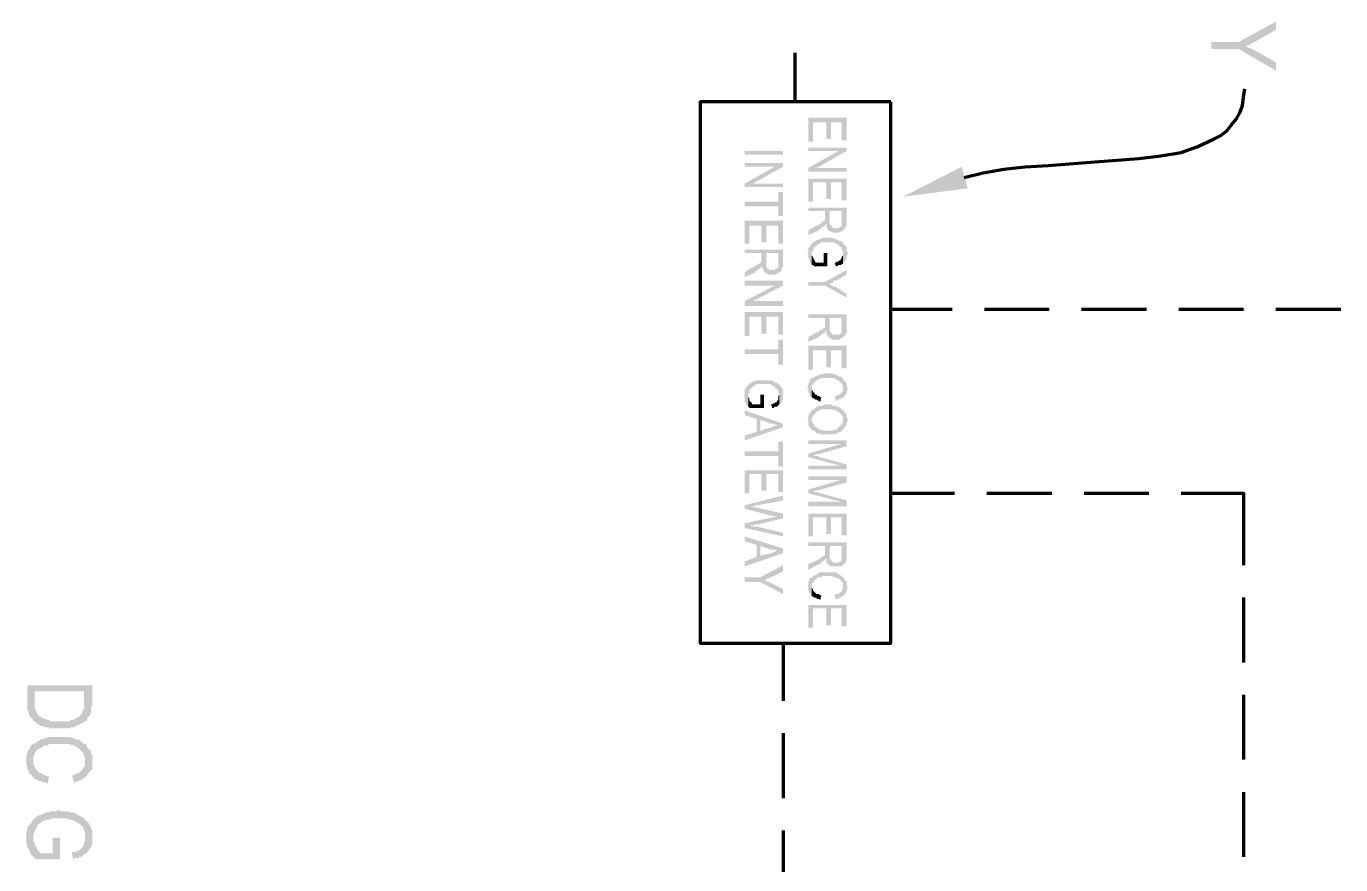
# Model space of a CAD drawing. Header units: inches. Extents: x -186 to 186, y -282 to 282.
# Drawn here: x 77.78 to 118.37, y -26.72 to -0.85 of the extents above; entities that cross this region are included whole.
import ezdxf

# ---------------------------------------------------------------- set-up
doc = ezdxf.new("R2010")
doc.units = ezdxf.units.IN
doc.header["$MEASUREMENT"] = 0
doc.layers.add('H', color=7, linetype='CONTINUOUS', lineweight=100)
doc.layers.add('P', color=250, linetype='CONTINUOUS', lineweight=100)

msp = doc.modelspace()

# ---------------------------------------------------------------- hatches: boundary and pattern name
at = {"layer": 'H', "linetype": 'Continuous'}
for points in [[(116.37, -0.963), (116.37, -0.704), (115.222, -1.333), (115.444, -1.481), (115.481, -1.444), (115.519, -1.444), (115.778, -1.296)], [(116.37, -2.222), (116.37, -1.963), (115.778, -1.63), (115.63, -1.556), (115.556, -1.519), (115.519, -1.519), (115.481, -1.481), (115.444, -1.481), (115.222, -1.333), (114.37, -1.333), (114.37, -1.556), (115.222, -1.556)], [(103.111, -4.37), (103.111, -3.667), (101.926, -3.667), (101.926, -4.407), (102.074, -4.407), (102.074, -3.815), (102.481, -3.815), (102.481, -4.333), (102.63, -4.333), (102.63, -3.815), (102.963, -3.815), (102.963, -4.37)], [(99.963, -4.815), (101.148, -4.815), (101.148, -4.704), (99.963, -4.704)], [(103.111, -4.704), (103.111, -4.593), (101.926, -4.593), (101.926, -4.704), (102.852, -4.704)], [(103.111, -4.704), (102.852, -4.704), (101.926, -5.222), (102.185, -5.222)], [(101.148, -5.185), (101.148, -5.074), (99.963, -5.074), (99.963, -5.185), (100.889, -5.185)], [(101.148, -5.185), (100.889, -5.185), (99.963, -5.704), (100.222, -5.704)], [(101.926, -5.333), (103.111, -5.333), (103.111, -5.222), (101.926, -5.222)], [(106.852, -5.852), (104.852, -6.111), (106.667, -5.185)], [(103.111, -6.222), (103.111, -5.556), (101.926, -5.556), (101.926, -6.259), (102.074, -6.259), (102.074, -5.667), (102.481, -5.667), (102.481, -6.185), (102.63, -6.185), (102.63, -5.667), (102.963, -5.667), (102.963, -6.222)], [(99.963, -5.815), (101.148, -5.815), (101.148, -5.704), (99.963, -5.704)], [(101.148, -6.704), (101.148, -5.963), (101, -5.963), (101, -6.259), (99.963, -6.259), (99.963, -6.407), (101, -6.407), (101, -6.704)], [(103.111, -6.889), (103.111, -6.444), (101.926, -6.444), (101.926, -6.556), (102.444, -6.556), (102.444, -6.704), (102.481, -6.963), (102.481, -7), (102.481, -7.037), (102.519, -7.074), (102.519, -7.111), (102.556, -7.148), (102.593, -6.556), (102.963, -6.556), (102.963, -6.889), (103, -7.148), (103.037, -7.111), (103.074, -7.074), (103.074, -7.037), (103.111, -7.037), (103.111, -7), (103.111, -6.963), (103.111, -6.926)], [(101.148, -7.556), (101.148, -6.852), (99.963, -6.852), (99.963, -7.556), (100.111, -7.556), (100.111, -7), (100.481, -7), (100.481, -7.519), (100.63, -7.519), (100.63, -7), (101, -7), (101, -7.556)], [(102.481, -6.963), (102.444, -6.704), (102.444, -6.778), (102.444, -6.815), (102.444, -6.852), (102.407, -6.852), (102.37, -6.889), (102.333, -6.926), (102.296, -6.963), (102.259, -6.963), (102.222, -7), (102.185, -7), (101.926, -7.148), (101.926, -7.296), (102.259, -7.148), (102.259, -7.111), (102.296, -7.111), (102.333, -7.111), (102.333, -7.074), (102.37, -7.037), (102.407, -7.037), (102.444, -7), (102.444, -6.963)], [(103, -7.148), (102.963, -6.889), (102.963, -6.963), (102.963, -7), (102.926, -7.037), (102.889, -7.037), (102.889, -7.074), (102.852, -7.074), (102.815, -7.074), (102.778, -7.111), (102.741, -7.074), (102.704, -7.074), (102.667, -7.074), (102.667, -7.037), (102.63, -7), (102.593, -6.963), (102.593, -6.926), (102.593, -6.889), (102.593, -6.556), (102.556, -7.148), (102.593, -7.185), (102.63, -7.185), (102.667, -7.185), (102.667, -7.222), (102.889, -7.222), (102.889, -7.185), (102.926, -7.185), (102.963, -7.185)], [(103.148, -7.852), (103.148, -7.815), (103.111, -7.815), (103.111, -7.778), (103.111, -7.741), (103.111, -7.704), (103.111, -7.667), (103.074, -7.63), (103.037, -7.593), (103, -7.519), (102.963, -7.519), (102.963, -7.481), (102.926, -7.481), (102.889, -7.481), (102.852, -7.444), (102.815, -7.444), (102.778, -7.407), (102.741, -7.407), (102.704, -7.407), (102.667, -7.37), (102.37, -7.37), (102.333, -7.407), (102.296, -7.407), (102.222, -7.444), (102.185, -7.444), (102.148, -7.481), (102.111, -7.481), (102.111, -7.519), (102.074, -7.519), (102.037, -7.556), (102, -7.593), (102, -7.63), (101.963, -7.667), (101.926, -7.704), (101.926, -7.741), (101.926, -7.778), (101.926, -7.852), (101.889, -7.852), (101.926, -7.889), (101.926, -7.963), (101.926, -8), (101.963, -8.037), (101.963, -8.074), (101.963, -8.111), (102, -8.148), (102, -8.185), (102.037, -8.185), (102.037, -8.222), (102.037, -7.815), (102.074, -7.815), (102.074, -7.778), (102.074, -7.741), (102.111, -7.704), (102.111, -7.667), (102.148, -7.63), (102.185, -7.63), (102.185, -7.593), (102.296, -7.556), (102.296, -7.519), (102.333, -7.519), (102.37, -7.519), (102.444, -7.519), (102.481, -7.519), (102.519, -7.519), (102.556, -7.519), (102.667, -7.519), (102.704, -7.519), (102.741, -7.519), (102.778, -7.556), (102.815, -7.556), (102.852, -7.593), (102.889, -7.63), (102.926, -7.667), (102.963, -7.667), (102.963, -7.704), (102.963, -7.741), (103, -7.778), (103, -7.815), (103, -7.852), (103, -8.148), (103.037, -8.148), (103.037, -8.111), (103.074, -8.074), (103.111, -8.037), (103.111, -8), (103.111, -7.963), (103.111, -7.926), (103.148, -7.889)], [(101.148, -8.185), (101.148, -7.741), (99.963, -7.741), (99.963, -7.852), (100.481, -7.852), (100.481, -8), (100.481, -8.222), (100.481, -8.259), (100.519, -8.296), (100.519, -8.333), (100.556, -8.37), (100.556, -8.407), (100.556, -8.444), (100.593, -8.444), (100.63, -7.852), (101, -7.852), (101, -8.185), (101, -8.444), (101.037, -8.444), (101.111, -8.37), (101.111, -8.333), (101.111, -8.296), (101.148, -8.259), (101.148, -8.222)], [(100.481, -8.222), (100.481, -8), (100.481, -8.074), (100.481, -8.111), (100.444, -8.148), (100.407, -8.185), (100.37, -8.185), (100.37, -8.222), (100.333, -8.222), (100.296, -8.222), (100.296, -8.259), (100.222, -8.296), (100.185, -8.296), (99.963, -8.444), (99.963, -8.593), (100.296, -8.444), (100.296, -8.407), (100.333, -8.407), (100.333, -8.37), (100.37, -8.37), (100.407, -8.333), (100.444, -8.333), (100.444, -8.296), (100.481, -8.259)], [(101, -8.444), (101, -8.185), (101, -8.259), (101, -8.296), (100.963, -8.296), (100.963, -8.333), (100.926, -8.333), (100.889, -8.37), (100.852, -8.37), (100.815, -8.37), (100.778, -8.37), (100.741, -8.37), (100.704, -8.37), (100.704, -8.333), (100.667, -8.333), (100.667, -8.296), (100.63, -8.296), (100.63, -8.259), (100.63, -8.222), (100.63, -8.185), (100.63, -7.852), (100.593, -8.444), (100.63, -8.481), (100.667, -8.481), (100.704, -8.519), (100.889, -8.519), (100.963, -8.481), (101, -8.481)], [(102.519, -8.259), (102.519, -7.852), (102.407, -7.852), (102.407, -8.148), (102.185, -8.148), (102.148, -8.148), (102.148, -8.111), (102.111, -8.074), (102.111, -8.037), (102.074, -8), (102.074, -7.963), (102.037, -7.926), (102.037, -7.852), (102.037, -8.222), (102.074, -8.222), (102.111, -8.259)], [(103, -8.148), (103, -7.852), (103, -7.889), (103, -7.926), (102.963, -7.963), (102.963, -8), (102.926, -8.037), (102.926, -8.074), (102.889, -8.074), (102.852, -8.111), (102.815, -8.111), (102.778, -8.148), (102.741, -8.148), (102.778, -8.259), (102.815, -8.259), (102.852, -8.222), (102.889, -8.222), (102.926, -8.222), (102.963, -8.185), (103, -8.185)], [(103.111, -8.519), (103.111, -8.37), (102.444, -8.741), (102.556, -8.815), (102.593, -8.778), (102.63, -8.778), (102.667, -8.778), (102.704, -8.741), (102.704, -8.704), (102.778, -8.704)], [(101.148, -8.852), (101.148, -8.704), (99.963, -8.704), (99.963, -8.852), (100.889, -8.852)], [(101.148, -8.852), (100.889, -8.852), (99.963, -9.333), (100.222, -9.333)], [(103.111, -9.222), (103.111, -9.111), (102.778, -8.889), (102.741, -8.889), (102.704, -8.889), (102.667, -8.852), (102.63, -8.852), (102.63, -8.815), (102.593, -8.815), (102.556, -8.815), (102.444, -8.741), (101.926, -8.741), (101.926, -8.852), (102.444, -8.852)], [(99.963, -9.481), (101.148, -9.481), (101.148, -9.333), (99.963, -9.333)], [(101.148, -10.37), (101.148, -9.667), (99.963, -9.667), (99.963, -10.407), (100.111, -10.407), (100.111, -9.815), (100.481, -9.815), (100.481, -10.333), (100.63, -10.333), (100.63, -9.815), (101, -9.815), (101, -10.37)], [(103.111, -10.185), (103.111, -9.741), (101.926, -9.741), (101.926, -9.852), (102.444, -9.852), (102.444, -10), (102.481, -10.222), (102.481, -10.259), (102.481, -10.296), (102.481, -10.333), (102.519, -10.37), (102.519, -10.407), (102.556, -10.444), (102.593, -9.852), (102.963, -9.852), (102.963, -10.185), (103, -10.444), (103.074, -10.37), (103.074, -10.333), (103.111, -10.333), (103.111, -10.296), (103.111, -10.259), (103.111, -10.222)], [(102.481, -10.222), (102.444, -10), (102.444, -10.074), (102.444, -10.111), (102.444, -10.148), (102.407, -10.148), (102.37, -10.185), (102.333, -10.222), (102.296, -10.222), (102.259, -10.259), (102.222, -10.296), (102.185, -10.296), (101.926, -10.444), (101.926, -10.593), (102.259, -10.444), (102.259, -10.407), (102.296, -10.407), (102.333, -10.37), (102.37, -10.333), (102.407, -10.333), (102.444, -10.296), (102.444, -10.259)], [(103, -10.444), (102.963, -10.185), (102.963, -10.259), (102.963, -10.296), (102.926, -10.333), (102.889, -10.333), (102.889, -10.37), (102.852, -10.37), (102.815, -10.37), (102.778, -10.37), (102.741, -10.37), (102.704, -10.37), (102.667, -10.37), (102.667, -10.333), (102.63, -10.296), (102.593, -10.259), (102.593, -10.222), (102.593, -10.185), (102.593, -9.852), (102.556, -10.444), (102.593, -10.481), (102.63, -10.481), (102.667, -10.519), (102.889, -10.519), (102.926, -10.481), (102.963, -10.481)], [(101.148, -11.296), (101.148, -10.519), (101, -10.519), (101, -10.815), (99.963, -10.815), (99.963, -10.963), (101, -10.963), (101, -11.296)], [(103.111, -11.407), (103.111, -10.704), (101.926, -10.704), (101.926, -11.444), (102.074, -11.444), (102.074, -10.852), (102.481, -10.852), (102.481, -11.37), (102.63, -11.37), (102.63, -10.852), (102.963, -10.852), (102.963, -11.407)], [(103, -11.704), (102.963, -11.704), (102.963, -11.667), (102.926, -11.667), (102.889, -11.667), (102.852, -11.63), (102.815, -11.63), (102.778, -11.593), (102.741, -11.593), (102.704, -11.593), (102.667, -11.556), (102.407, -11.556), (102.37, -11.593), (102.333, -11.593), (102.296, -11.593), (102.259, -11.593), (102.222, -11.63), (102.185, -11.63), (102.148, -11.667), (102.111, -11.667), (102.074, -11.704), (102.037, -11.704), (101.963, -11.778), (101.963, -11.815), (101.963, -11.852), (101.926, -11.889), (101.926, -11.926), (101.926, -11.963), (101.889, -12), (101.926, -12.037), (101.926, -12.111), (101.926, -12.148), (101.963, -12.185), (101.963, -12.222), (102, -12.259), (102.037, -12.296), (102.037, -12), (102.037, -11.963), (102.037, -11.926), (102.074, -11.889), (102.111, -11.852), (102.111, -11.815), (102.148, -11.815), (102.185, -11.778), (102.222, -11.741), (102.259, -11.741), (102.296, -11.741), (102.296, -11.704), (102.333, -11.704), (102.37, -11.704), (102.667, -11.704), (102.704, -11.704), (102.741, -11.704), (102.778, -11.741), (102.815, -11.778), (102.852, -11.778), (102.889, -11.778), (102.889, -11.815), (102.926, -11.852), (102.963, -11.852), (102.963, -11.889), (103, -11.926), (103, -11.963), (103, -12), (103, -12.037)], [(103.148, -12.037), (103.148, -12), (103.111, -11.963), (103.111, -11.889), (103.111, -11.852), (103.074, -11.815), (103.037, -11.815), (103.037, -11.778), (103, -11.741), (103, -11.704), (103, -12.037), (103, -12.074), (103, -12.111), (102.963, -12.111), (102.963, -12.148), (102.963, -12.185), (102.926, -12.185), (102.889, -12.222), (102.852, -12.222), (102.815, -12.259), (102.778, -12.259), (102.741, -12.296), (102.778, -12.407), (102.815, -12.407), (102.852, -12.37), (102.963, -12.333), (103, -12.296), (103.037, -12.296), (103.037, -12.259), (103.074, -12.222), (103.111, -12.185), (103.111, -12.148), (103.111, -12.111), (103.148, -12.074)], [(101.148, -12.222), (101.148, -12.185), (101.148, -12.148), (101.148, -12.111), (101.148, -12.074), (101.111, -12.037), (101.111, -12), (100.963, -11.852), (100.889, -11.852), (100.889, -11.815), (100.852, -11.815), (100.815, -11.778), (100.778, -11.778), (100.741, -11.778), (100.704, -11.778), (100.667, -11.778), (100.37, -11.778), (100.333, -11.778), (100.296, -11.778), (100.259, -11.815), (100.222, -11.815), (100.185, -11.815), (100.185, -11.852), (100.148, -11.852), (100.111, -11.889), (100.074, -11.926), (100.037, -11.963), (100, -12), (100, -12.037), (99.963, -12.037), (99.963, -12.074), (99.963, -12.111), (99.963, -12.148), (99.963, -12.222), (99.926, -12.222), (99.963, -12.259), (99.963, -12.333), (99.963, -12.37), (99.963, -12.444), (100, -12.444), (100, -12.481), (100, -12.519), (100.037, -12.556), (100.074, -12.593), (100.074, -12.185), (100.111, -12.185), (100.111, -12.148), (100.111, -12.111), (100.111, -12.074), (100.148, -12.037), (100.185, -12), (100.222, -11.963), (100.296, -11.926), (100.333, -11.889), (100.37, -11.889), (100.407, -11.889), (100.481, -11.889), (100.519, -11.889), (100.556, -11.889), (100.593, -11.889), (100.704, -11.889), (100.741, -11.889), (100.778, -11.889), (100.778, -11.926), (100.815, -11.926), (100.852, -11.963), (100.889, -11.963), (100.889, -12), (100.963, -12.037), (101, -12.074), (101, -12.111), (101, -12.148), (101.037, -12.185), (101.037, -12.222), (101.037, -12.519), (101.074, -12.519), (101.074, -12.481), (101.111, -12.444), (101.111, -12.407), (101.148, -12.37), (101.148, -12.333), (101.148, -12.296), (101.148, -12.259)], [(102.333, -12.296), (102.296, -12.296), (102.259, -12.259), (102.222, -12.259), (102.185, -12.222), (102.148, -12.222), (102.111, -12.148), (102.074, -12.148), (102.074, -12.111), (102.037, -12.074), (102.037, -12.037), (102.037, -12), (102.037, -12.296), (102.074, -12.333), (102.111, -12.333), (102.148, -12.37), (102.185, -12.37), (102.222, -12.407), (102.259, -12.407), (102.296, -12.444)], [(100.556, -12.63), (100.556, -12.222), (100.444, -12.222), (100.444, -12.519), (100.185, -12.519), (100.185, -12.481), (100.148, -12.444), (100.111, -12.407), (100.111, -12.37), (100.111, -12.333), (100.074, -12.296), (100.074, -12.222), (100.074, -12.593), (100.111, -12.63)], [(101.037, -12.519), (101.037, -12.222), (101, -12.259), (101, -12.296), (101, -12.333), (101, -12.37), (100.963, -12.407), (100.963, -12.444), (100.926, -12.444), (100.889, -12.481), (100.852, -12.481), (100.815, -12.519), (100.778, -12.519), (100.815, -12.63), (100.852, -12.63), (100.889, -12.593), (100.926, -12.593), (100.963, -12.593), (101, -12.556)], [(103.148, -13), (103.148, -12.963), (103.111, -12.926), (103.111, -12.889), (103.111, -12.852), (103.111, -12.815), (103.074, -12.778), (103.037, -12.778), (103.037, -12.741), (103, -12.704), (102.963, -12.667), (102.926, -12.63), (102.852, -12.593), (102.815, -12.593), (102.778, -12.556), (102.741, -12.556), (102.704, -12.556), (102.667, -12.556), (102.63, -12.519), (102.444, -12.519), (102.37, -12.556), (102.333, -12.556), (102.296, -12.556), (102.259, -12.556), (102.222, -12.593), (102.185, -12.593), (102.148, -12.63), (102.111, -12.63), (102.111, -12.667), (102.074, -12.667), (102.037, -12.704), (102, -12.741), (102, -12.778), (101.963, -12.778), (101.963, -12.815), (101.963, -12.852), (101.926, -12.852), (101.926, -12.889), (101.926, -12.963), (101.889, -13), (101.926, -13), (101.926, -13.074), (101.926, -13.111), (101.926, -13.148), (101.963, -13.185), (101.963, -13.222), (102.037, -13.296), (102.037, -13), (102.037, -12.963), (102.037, -12.926), (102.074, -12.889), (102.074, -12.852), (102.111, -12.852), (102.111, -12.815), (102.148, -12.778), (102.185, -12.778), (102.185, -12.741), (102.222, -12.741), (102.222, -12.704), (102.259, -12.704), (102.296, -12.704), (102.333, -12.667), (102.37, -12.667), (102.63, -12.667), (102.667, -12.667), (102.704, -12.667), (102.704, -12.704), (102.741, -12.704), (102.778, -12.704), (102.815, -12.704), (102.815, -12.741), (102.852, -12.741), (102.889, -12.778), (102.926, -12.815), (102.963, -12.852), (102.963, -12.889), (103, -12.889), (103, -12.926), (103, -12.963), (103, -13.296), (103.037, -13.259), (103.037, -13.222), (103.074, -13.222), (103.074, -13.185), (103.111, -13.148), (103.111, -13.111), (103.111, -13.074), (103.148, -13.037)], [(101.148, -13.222), (101.148, -13.111), (99.963, -12.704), (99.963, -12.852), (100.333, -12.963), (100.333, -13.37), (100.444, -13), (100.778, -13.111), (100.815, -13.111), (100.852, -13.111), (100.889, -13.148), (100.926, -13.148), (100.963, -13.148), (101, -13.148)], [(101.148, -13.222), (101, -13.148), (100.963, -13.148), (100.926, -13.185), (100.889, -13.185), (100.852, -13.185), (100.815, -13.222), (100.778, -13.222), (100.444, -13.333), (100.444, -13), (100.333, -13.37), (99.963, -13.481), (99.963, -13.63)], [(103, -13.296), (103, -13), (103, -13.037), (103, -13.074), (102.963, -13.111), (102.963, -13.148), (102.926, -13.148), (102.926, -13.185), (102.889, -13.185), (102.889, -13.222), (102.852, -13.222), (102.815, -13.259), (102.815, -13.296), (102.778, -13.296), (102.741, -13.296), (102.704, -13.296), (102.667, -13.333), (102.37, -13.333), (102.37, -13.296), (102.333, -13.296), (102.296, -13.296), (102.259, -13.296), (102.222, -13.259), (102.185, -13.222), (102.148, -13.222), (102.111, -13.185), (102.111, -13.148), (102.074, -13.111), (102.074, -13.074), (102.037, -13.037), (102.037, -13), (102.037, -13.296), (102.074, -13.333), (102.111, -13.333), (102.148, -13.37), (102.185, -13.407), (102.222, -13.407), (102.259, -13.407), (102.296, -13.444), (102.37, -13.444), (102.407, -13.444), (102.63, -13.444), (102.667, -13.444), (102.704, -13.444), (102.741, -13.444), (102.778, -13.444), (102.778, -13.407), (102.815, -13.407), (102.852, -13.407), (102.852, -13.37), (102.889, -13.37), (102.926, -13.37), (102.963, -13.333)], [(101.148, -14.444), (101.148, -13.667), (101, -13.667), (101, -13.963), (99.963, -13.963), (99.963, -14.111), (101, -14.111), (101, -14.444)], [(103.111, -13.815), (103.111, -13.63), (101.926, -13.63), (101.926, -13.741), (102.926, -13.741)], [(103.111, -13.815), (102.926, -13.741), (101.926, -14.037), (102.111, -14.074), (102.296, -14.037)], [(103.111, -14.519), (103.111, -14.37), (102.296, -14.148), (102.259, -14.148), (102.222, -14.111), (102.185, -14.111), (102.148, -14.111), (102.111, -14.111), (102.111, -14.074), (101.926, -14.037), (101.926, -14.148), (102.926, -14.407)], [(101.148, -15.222), (101.148, -14.556), (99.963, -14.556), (99.963, -15.259), (100.111, -15.259), (100.111, -14.667), (100.481, -14.667), (100.481, -15.185), (100.63, -15.185), (100.63, -14.667), (101, -14.667), (101, -15.222)], [(103.111, -14.519), (102.926, -14.407), (101.926, -14.407), (101.926, -14.519)], [(103.111, -14.926), (103.111, -14.741), (101.926, -14.741), (101.926, -14.852), (102.926, -14.852)], [(103.111, -14.926), (102.926, -14.852), (101.926, -15.148), (102.111, -15.185), (102.296, -15.148)], [(101.148, -15.481), (101.148, -15.333), (99.963, -15.63), (100.111, -15.667), (100.185, -15.667), (100.259, -15.667), (100.296, -15.63), (100.333, -15.63), (100.37, -15.63)], [(103.111, -15.667), (103.111, -15.481), (102.296, -15.259), (102.259, -15.259), (102.222, -15.222), (102.185, -15.222), (102.148, -15.222), (102.111, -15.222), (102.111, -15.185), (101.926, -15.148), (101.926, -15.259), (102.926, -15.519)], [(101.148, -16.037), (101.148, -15.889), (100.333, -15.704), (100.111, -15.667), (99.963, -15.63), (99.963, -15.741), (100.852, -15.963), (100.889, -15.963), (100.926, -15.963), (100.963, -15.963), (101, -15.963)], [(103.111, -15.667), (102.926, -15.519), (101.926, -15.519), (101.926, -15.667)], [(101.148, -16.037), (101, -15.963), (100.852, -16), (99.963, -16.185), (100.111, -16.259), (100.148, -16.259), (100.185, -16.259), (100.222, -16.259), (100.296, -16.222), (100.333, -16.222), (100.37, -16.222), (100.407, -16.222), (100.444, -16.222), (100.481, -16.185), (100.519, -16.185)], [(101.148, -16.593), (101.148, -16.481), (100.37, -16.296), (100.333, -16.296), (100.296, -16.296), (100.259, -16.296), (100.185, -16.296), (100.148, -16.259), (100.111, -16.259), (99.963, -16.185), (99.963, -16.333)], [(103.111, -16.556), (103.111, -15.889), (101.926, -15.889), (101.926, -16.593), (102.074, -16.593), (102.074, -16), (102.481, -16), (102.481, -16.519), (102.63, -16.519), (102.63, -16), (102.963, -16), (102.963, -16.556)], [(101.148, -17.111), (101.148, -16.963), (99.963, -16.593), (99.963, -16.741), (100.333, -16.852), (100.333, -17.222), (100.444, -16.889), (100.778, -17), (100.815, -17), (100.852, -17), (100.889, -17), (100.926, -17), (100.963, -17.037), (101, -17.037)], [(101.148, -17.111), (101, -17.037), (100.963, -17.037), (100.926, -17.037), (100.889, -17.074), (100.852, -17.074), (100.815, -17.111), (100.778, -17.111), (100.444, -17.185), (100.444, -16.889), (100.333, -17.222), (99.963, -17.37), (99.963, -17.519)], [(103.111, -17.185), (103.111, -16.778), (101.926, -16.778), (101.926, -16.889), (102.444, -16.889), (102.444, -17.037), (102.481, -17.259), (102.481, -17.296), (102.481, -17.333), (102.481, -17.37), (102.519, -17.407), (102.519, -17.444), (102.556, -17.444), (102.556, -17.481), (102.593, -16.889), (102.963, -16.889), (102.963, -17.185), (103, -17.481), (103.074, -17.407), (103.074, -17.37), (103.111, -17.333), (103.111, -17.296), (103.111, -17.222)], [(102.481, -17.259), (102.444, -17.037), (102.444, -17.111), (102.444, -17.148), (102.444, -17.185), (102.407, -17.185), (102.37, -17.222), (102.333, -17.222), (102.333, -17.259), (102.296, -17.259), (102.259, -17.296), (102.222, -17.296), (102.185, -17.333), (101.926, -17.444), (101.926, -17.63), (102.259, -17.444), (102.296, -17.444), (102.333, -17.407), (102.333, -17.37), (102.37, -17.37), (102.407, -17.333), (102.444, -17.333), (102.444, -17.296)], [(103, -17.481), (102.963, -17.185), (102.963, -17.296), (102.963, -17.333), (102.926, -17.37), (102.889, -17.37), (102.852, -17.407), (102.815, -17.407), (102.778, -17.407), (102.741, -17.407), (102.704, -17.407), (102.667, -17.37), (102.63, -17.333), (102.63, -17.296), (102.593, -17.296), (102.593, -17.222), (102.593, -16.889), (102.556, -17.481), (102.63, -17.519), (102.667, -17.519), (102.889, -17.519), (102.926, -17.519), (102.963, -17.481)], [(101.148, -18.37), (101.148, -18.222), (100.778, -18.037), (100.704, -18), (100.667, -18), (100.63, -17.963), (100.593, -17.963), (100.444, -17.852), (99.963, -17.852), (99.963, -18), (100.444, -18)], [(101.148, -17.667), (101.148, -17.481), (100.444, -17.852), (100.593, -17.963), (100.593, -17.926), (100.63, -17.926), (100.667, -17.889), (100.704, -17.889), (100.741, -17.852), (100.778, -17.852)], [(103, -17.852), (102.963, -17.815), (102.889, -17.778), (102.852, -17.741), (102.815, -17.741), (102.778, -17.704), (102.741, -17.704), (102.704, -17.704), (102.667, -17.704), (102.407, -17.704), (102.37, -17.704), (102.333, -17.704), (102.296, -17.704), (102.259, -17.704), (102.222, -17.741), (102.185, -17.741), (102.185, -17.778), (102.148, -17.778), (102.111, -17.778), (102.111, -17.815), (102.074, -17.815), (102.037, -17.852), (101.963, -17.889), (101.963, -17.926), (101.963, -17.963), (101.926, -18), (101.926, -18.037), (101.926, -18.111), (101.889, -18.148), (101.926, -18.148), (101.926, -18.222), (101.926, -18.259), (101.963, -18.296), (101.963, -18.333), (102, -18.37), (102.037, -18.444), (102.037, -18.111), (102.037, -18.074), (102.037, -18.037), (102.074, -18.037), (102.074, -18), (102.111, -17.963), (102.148, -17.926), (102.185, -17.889), (102.222, -17.852), (102.259, -17.852), (102.296, -17.852), (102.333, -17.852), (102.37, -17.815), (102.667, -17.815), (102.704, -17.852), (102.741, -17.852), (102.778, -17.852), (102.815, -17.889), (102.852, -17.889), (102.889, -17.889), (102.963, -18), (103, -18.037), (103, -18.074), (103, -18.111), (103, -18.148)], [(103.148, -18.148), (103.111, -18.111), (103.111, -18.074), (103.111, -18.037), (103.111, -18), (103.111, -17.963), (103.074, -17.963), (103.037, -17.926), (103.037, -17.889), (103, -17.852), (103, -18.148), (103, -18.185), (103, -18.222), (102.963, -18.222), (102.963, -18.259), (102.963, -18.296), (102.889, -18.333), (102.852, -18.37), (102.815, -18.37), (102.778, -18.37), (102.741, -18.407), (102.778, -18.519), (102.815, -18.519), (102.852, -18.519), (102.889, -18.481), (102.926, -18.481), (102.963, -18.481), (102.963, -18.444), (103, -18.444), (103.037, -18.407), (103.037, -18.37), (103.074, -18.37), (103.074, -18.333), (103.111, -18.296), (103.111, -18.222), (103.148, -18.185)], [(102.333, -18.407), (102.296, -18.407), (102.259, -18.37), (102.222, -18.37), (102.185, -18.37), (102.148, -18.333), (102.111, -18.296), (102.074, -18.259), (102.074, -18.222), (102.037, -18.185), (102.037, -18.148), (102.037, -18.444), (102.074, -18.444), (102.111, -18.481), (102.148, -18.481), (102.185, -18.481), (102.185, -18.519), (102.222, -18.519), (102.259, -18.519), (102.296, -18.556)], [(103.111, -19.37), (103.111, -18.704), (101.926, -18.704), (101.926, -19.407), (102.074, -19.407), (102.074, -18.815), (102.481, -18.815), (102.481, -19.333), (102.63, -19.333), (102.63, -18.815), (102.963, -18.815), (102.963, -19.37)], [(79.815, -21.741), (79.815, -21.185), (77.815, -21.185), (77.815, -21.852), (77.815, -21.926), (77.852, -22.037), (77.852, -22.074), (77.889, -22.148), (77.889, -22.185), (77.926, -22.185), (77.963, -22.222), (78, -22.296), (78.037, -22.296), (78.037, -21.37), (79.556, -21.37), (79.556, -21.741), (79.593, -22.296), (79.63, -22.296), (79.667, -22.222), (79.667, -22.185), (79.704, -22.148), (79.741, -22.111), (79.778, -22.037), (79.778, -21.963), (79.778, -21.926), (79.778, -21.852), (79.815, -21.815)], [(79.593, -22.296), (79.556, -21.741), (79.556, -21.815), (79.556, -21.852), (79.556, -21.926), (79.519, -21.963), (79.519, -22), (79.519, -22.037), (79.481, -22.074), (79.444, -22.111), (79.407, -22.148), (79.296, -22.222), (79.259, -22.222), (79.222, -22.259), (79.148, -22.259), (79.111, -22.296), (79.074, -22.296), (79, -22.296), (78.889, -22.296), (78.815, -22.296), (78.778, -22.296), (78.704, -22.296), (78.63, -22.296), (78.556, -22.296), (78.519, -22.296), (78.481, -22.259), (78.444, -22.259), (78.37, -22.222), (78.333, -22.222), (78.259, -22.185), (78.222, -22.148), (78.185, -22.148), (78.148, -22.111), (78.111, -22.037), (78.074, -22), (78.074, -21.963), (78.037, -21.926), (78.037, -21.852), (78.037, -21.37), (78.037, -22.296), (78.074, -22.333), (78.111, -22.37), (78.185, -22.407), (78.222, -22.444), (78.259, -22.444), (78.296, -22.444), (78.37, -22.481), (78.407, -22.481), (78.444, -22.481), (78.519, -22.519), (78.556, -22.519), (78.63, -22.519), (79, -22.519), (79.074, -22.519), (79.111, -22.519), (79.185, -22.481), (79.222, -22.481), (79.259, -22.481), (79.296, -22.444), (79.333, -22.444), (79.444, -22.37), (79.481, -22.37), (79.556, -22.333)], [(79.63, -23), (79.556, -23), (79.519, -22.963), (79.481, -22.926), (79.37, -22.852), (79.296, -22.852), (79.259, -22.815), (79.222, -22.815), (79.111, -22.778), (79.037, -22.778), (79, -22.778), (78.926, -22.778), (78.704, -22.778), (78.667, -22.778), (78.593, -22.778), (78.519, -22.778), (78.481, -22.778), (78.37, -22.815), (78.333, -22.815), (78.296, -22.852), (78.222, -22.852), (78.185, -22.889), (78.111, -22.926), (78.074, -22.963), (78, -23), (77.963, -23), (77.926, -23.037), (77.889, -23.111), (77.889, -23.148), (77.852, -23.148), (77.852, -23.185), (77.815, -23.222), (77.815, -23.296), (77.778, -23.333), (77.778, -23.407), (77.778, -23.444), (77.778, -23.519), (77.778, -23.556), (77.778, -23.63), (77.778, -23.667), (77.815, -23.704), (77.815, -23.778), (77.852, -23.815), (77.852, -23.852), (77.889, -23.926), (77.963, -23.963), (77.963, -24), (78, -23.519), (78, -23.481), (78, -23.444), (78, -23.37), (78.037, -23.333), (78.037, -23.296), (78.074, -23.222), (78.111, -23.185), (78.148, -23.148), (78.185, -23.148), (78.222, -23.111), (78.259, -23.111), (78.296, -23.074), (78.333, -23.037), (78.37, -23.037), (78.444, -23.037), (78.481, -23), (78.556, -23), (78.63, -23), (78.667, -23), (78.963, -23), (79, -23), (79.074, -23), (79.111, -23), (79.185, -23.037), (79.222, -23.037), (79.259, -23.037), (79.296, -23.074), (79.37, -23.111), (79.407, -23.148), (79.444, -23.185), (79.481, -23.222), (79.519, -23.259), (79.556, -23.333), (79.556, -23.37), (79.593, -23.407), (79.593, -23.481), (79.593, -23.519)], [(79.815, -23.519), (79.815, -23.444), (79.815, -23.407), (79.815, -23.333), (79.778, -23.296), (79.778, -23.222), (79.741, -23.185), (79.704, -23.148), (79.667, -23.111), (79.63, -23.037), (79.63, -23), (79.593, -23.519), (79.593, -23.63), (79.593, -23.667), (79.556, -23.704), (79.519, -23.778), (79.481, -23.815), (79.444, -23.852), (79.407, -23.889), (79.37, -23.889), (79.296, -23.926), (79.259, -23.963), (79.185, -23.963), (79.259, -24.185), (79.333, -24.148), (79.37, -24.148), (79.444, -24.111), (79.481, -24.111), (79.519, -24.074), (79.63, -24), (79.667, -23.963), (79.667, -23.926), (79.704, -23.889), (79.741, -23.852), (79.778, -23.815), (79.815, -23.778), (79.815, -23.704), (79.815, -23.667), (79.815, -23.593)], [(78.481, -24), (78.444, -24), (78.37, -23.963), (78.333, -23.963), (78.296, -23.926), (78.222, -23.889), (78.185, -23.889), (78.148, -23.852), (78.111, -23.815), (78.074, -23.778), (78.037, -23.704), (78.037, -23.667), (78, -23.63), (78, -23.556), (78, -23.519), (77.963, -24), (78, -24.037), (78.037, -24.074), (78.111, -24.111), (78.148, -24.111), (78.185, -24.148), (78.259, -24.148), (78.296, -24.185), (78.37, -24.185), (78.444, -24.222)], [(79.815, -25.889), (79.815, -25.778), (79.815, -25.704), (79.815, -25.667), (79.778, -25.593), (79.778, -25.556), (79.741, -25.519), (79.704, -25.444), (79.667, -25.407), (79.63, -25.37), (79.593, -25.333), (79.556, -25.296), (79.519, -25.259), (79.37, -25.185), (79.333, -25.148), (79.296, -25.148), (79.222, -25.111), (79.148, -25.111), (79.074, -25.074), (79.037, -25.074), (78.963, -25.074), (78.852, -25.074), (78.778, -25.037), (78.704, -25.074), (78.593, -25.074), (78.519, -25.074), (78.481, -25.111), (78.37, -25.111), (78.333, -25.148), (78.296, -25.148), (78.222, -25.185), (78.111, -25.222), (78.074, -25.259), (78.037, -25.296), (78, -25.333), (77.963, -25.37), (77.926, -25.444), (77.889, -25.481), (77.852, -25.519), (77.815, -25.556), (77.815, -25.63), (77.815, -25.667), (77.778, -25.704), (77.778, -25.778), (77.778, -25.852), (77.778, -25.889), (77.778, -25.926), (77.778, -25.963), (77.778, -26.037), (77.778, -26.074), (77.815, -26.148), (77.815, -26.185), (77.852, -26.222), (77.852, -26.259), (77.889, -26.296), (77.889, -26.333), (77.926, -26.407), (77.963, -26.444), (78, -26.481), (78, -25.889), (78, -25.815), (78, -25.778), (78.037, -25.704), (78.037, -25.667), (78.074, -25.63), (78.111, -25.556), (78.111, -25.519), (78.185, -25.444), (78.222, -25.444), (78.296, -25.37), (78.333, -25.37), (78.407, -25.333), (78.444, -25.333), (78.481, -25.333), (78.556, -25.296), (78.63, -25.296), (78.667, -25.296), (78.741, -25.296), (78.889, -25.296), (78.926, -25.296), (79, -25.296), (79.037, -25.296), (79.111, -25.333), (79.148, -25.333), (79.185, -25.333), (79.259, -25.37), (79.37, -25.444), (79.407, -25.444), (79.481, -25.519), (79.519, -25.556), (79.556, -25.63), (79.556, -25.667), (79.593, -25.704), (79.593, -25.778), (79.593, -25.889), (79.63, -26.37), (79.667, -26.333), (79.704, -26.296), (79.741, -26.222), (79.778, -26.185), (79.778, -26.148), (79.815, -26.111), (79.815, -26.037), (79.815, -26), (79.815, -25.963)], [(78.815, -26.556), (78.815, -25.889), (78.593, -25.889), (78.593, -26.37), (78.222, -26.37), (78.185, -26.333), (78.148, -26.296), (78.111, -26.259), (78.111, -26.185), (78.074, -26.148), (78.037, -26.111), (78.037, -26.037), (78, -26), (78, -25.926), (78, -25.889), (78, -26.481), (78.037, -26.519), (78.074, -26.556)], [(79.63, -26.37), (79.593, -25.889), (79.593, -25.926), (79.593, -26), (79.556, -26.037), (79.556, -26.111), (79.519, -26.148), (79.519, -26.185), (79.481, -26.222), (79.444, -26.259), (79.37, -26.296), (79.333, -26.296), (79.296, -26.333), (79.222, -26.333), (79.185, -26.333), (79.222, -26.556), (79.259, -26.519), (79.333, -26.519), (79.37, -26.519), (79.444, -26.481), (79.481, -26.481), (79.519, -26.444), (79.556, -26.407), (79.593, -26.407)]]:
    msp.add_hatch(color=0, dxfattribs=at).paths.add_polyline_path(points)

# ---------------------------------------------------------------- linework, layer by layer
at = {"layer": 'P', "color": 0, "linetype": 'Continuous'}
for points in [[(101.519, -3.185), (101.519, -1.667)], [(106.741, -5.519), (107.333, -5.37), (107.963, -5.259), (108.63, -5.185), (109.333, -5.148), (110.778, -5.037), (112.148, -4.926), (112.815, -4.852), (113.444, -4.741), (113.963, -4.556), (114.444, -4.333), (114.667, -4.222), (114.852, -4.074), (115, -3.889), (115.148, -3.704), (115.259, -3.519), (115.333, -3.296), (115.37, -3.037), (115.407, -2.778)], [(104.481, -3.185), (98.593, -3.185), (98.593, -19.889), (104.481, -19.889), (104.481, -3.185)], [(106.37, -9.593), (104.481, -9.593)], [(109.37, -9.593), (107.37, -9.593)], [(112.37, -9.593), (110.37, -9.593)], [(115.37, -9.593), (113.37, -9.593)], [(118.37, -9.593), (116.37, -9.593)], [(104.481, -15.259), (106.444, -15.259)], [(107.444, -15.259), (109.444, -15.259)], [(110.444, -15.259), (112.444, -15.259)], [(113.444, -15.259), (115.37, -15.259), (115.37, -17.481)], [(115.37, -18.481), (115.37, -20.481)], [(101.148, -19.889), (101.148, -21.667)], [(115.37, -21.481), (115.37, -23.481)], [(101.148, -22.667), (101.148, -24.667)], [(115.37, -24.481), (115.37, -26.481)], [(101.148, -25.667), (101.148, -27.444)]]:
    msp.add_lwpolyline(points, dxfattribs=at)

doc.saveas('drawing.dxf')
